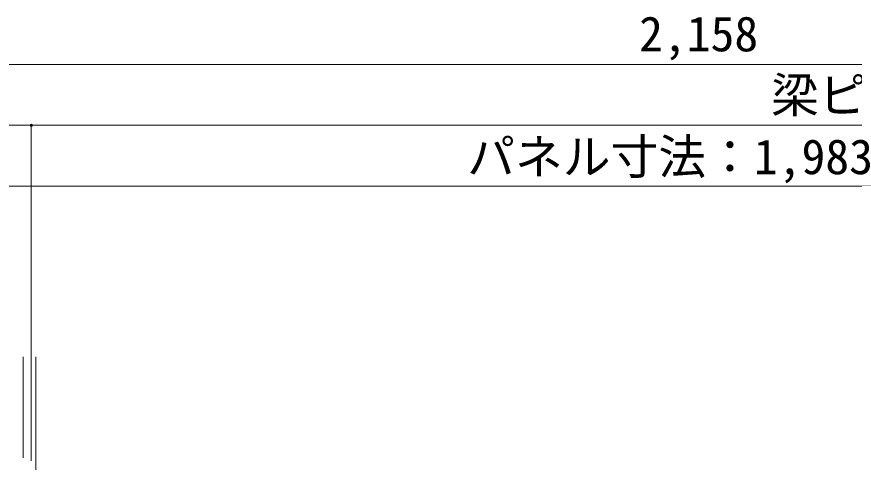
# Model space of a CAD drawing. Units: millimetres, scale not verified. Extents: x -10000 to 10000, y -6925 to 6925.
# Drawn here: x -6251 to -4183, y -3189 to -2088 of the extents above; entities that cross this region are included whole.
import ezdxf
from ezdxf.enums import TextEntityAlignment as Align

# ---------------------------------------------------------------- set-up
doc = ezdxf.new("R2010")
doc.units = ezdxf.units.MM
doc.header["$LTSCALE"] = 50
doc.linetypes.add('CHAIN1', pattern=[8, 5, -1, 1, -1])
doc.linetypes.add('DASHED2', pattern=[3, 2, -1])
for name, color, linetype, lineweight in [('1-2_1-7', 7, 'Continuous', 9), ('1-4_3-7', 7, 'Continuous', 9), ('1-7_3-E', 2, 'Continuous', 9), ('1-8_3-1', 5, 'DASHED2', 9)]:
    doc.layers.add(name, color=color, linetype=linetype, lineweight=lineweight)
doc.styles.add('ＭＳ ゴシック', font='')
doc.styles.get('ＭＳ ゴシック').set_extended_font_data('MS Gothic')

msp = doc.modelspace()

# ---------------------------------------------------------------- linework, layer by layer
at = {"layer": '1-4_3-7', "color": 3}
for p, q in [((-1081.47, -2206.06), (-8090.42, -2206.06)), ((-6215.42, -2356.06), (-1706.47, -2356.06)), ((-6215.42, -2356.06), (-6215.42, -2935.36)), ((-7674.8, -2506.06), (-1753.35, -2506.06))]:
    msp.add_line(p, q, dxfattribs=at)
msp.add_lwpolyline([(-6215.42, -2356.06), (-8090.42, -2356.06), (-8090.42, -2935.36)], dxfattribs=at)
at = {"layer": '1-4_3-7'}
for points in [[(-6219.11, -2355.36), (-6215.42, -2356.06), (-6219.17, -2355.83)], [(-6219.17, -2355.83), (-6215.42, -2356.06), (-6219.17, -2356.06)], [(-6219.17, -2356.06), (-6218.46, -2358.27), (-6219.14, -2356.53)], [(-6219.17, -2356.06), (-6218.16, -2358.63), (-6218.46, -2358.27)], [(-6215.42, -2356.06), (-6218.16, -2358.63), (-6219.17, -2356.06)], [(-6219.14, -2356.53), (-6218.71, -2357.87), (-6219.06, -2356.99)], [(-6219.14, -2356.53), (-6218.46, -2358.27), (-6218.71, -2357.87)], [(-6218.99, -2354.9), (-6215.42, -2356.06), (-6219.11, -2355.36)], [(-6219.06, -2356.99), (-6218.71, -2357.87), (-6218.91, -2357.44)], [(-6218.82, -2354.47), (-6215.42, -2356.06), (-6218.99, -2354.9)], [(-6218.59, -2354.05), (-6215.42, -2356.06), (-6218.82, -2354.47)], [(-6218.31, -2353.67), (-6215.42, -2356.06), (-6218.59, -2354.05)], [(-6217.99, -2353.33), (-6215.42, -2356.06), (-6218.31, -2353.67)], [(-6215.42, -2356.06), (-6217.81, -2358.95), (-6218.16, -2358.63)], [(-6217.63, -2353.03), (-6215.42, -2356.06), (-6217.99, -2353.33)], [(-6215.42, -2356.06), (-6217.43, -2359.23), (-6217.81, -2358.95)], [(-6217.23, -2352.78), (-6215.42, -2356.06), (-6217.63, -2353.03)], [(-6215.42, -2356.06), (-6217.02, -2359.46), (-6217.43, -2359.23)], [(-6216.8, -2352.58), (-6215.42, -2356.06), (-6217.23, -2352.78)], [(-6215.42, -2356.06), (-6216.58, -2359.63), (-6217.02, -2359.46)], [(-6216.36, -2352.43), (-6215.42, -2356.06), (-6216.8, -2352.58)], [(-6215.42, -2356.06), (-6216.13, -2359.75), (-6216.58, -2359.63)], [(-6216.36, -2352.43), (-6215.42, -2352.31), (-6215.42, -2356.06)], [(-6215.89, -2352.34), (-6215.42, -2352.31), (-6216.36, -2352.43)], [(-6215.42, -2356.06), (-6215.66, -2359.8), (-6216.13, -2359.75)], [(-6215.42, -2356.06), (-6215.42, -2359.81), (-6215.66, -2359.8)], [(-6215.42, -2352.31), (-6211.67, -2356.06), (-6215.42, -2356.06)], [(-6215.19, -2352.32), (-6211.67, -2356.06), (-6215.42, -2352.31)], [(-6215.42, -2356.06), (-6214.95, -2359.78), (-6215.42, -2359.81)], [(-6215.42, -2356.06), (-6214.49, -2359.69), (-6214.95, -2359.78)], [(-6215.42, -2356.06), (-6214.04, -2359.55), (-6214.49, -2359.69)], [(-6211.67, -2356.06), (-6214.04, -2359.55), (-6215.42, -2356.06)], [(-6214.72, -2352.38), (-6211.67, -2356.06), (-6215.19, -2352.32)], [(-6214.27, -2352.5), (-6211.67, -2356.06), (-6214.72, -2352.38)], [(-6213.83, -2352.67), (-6211.67, -2356.06), (-6214.27, -2352.5)], [(-6211.67, -2356.06), (-6213.62, -2359.35), (-6214.04, -2359.55)], [(-6213.42, -2352.9), (-6211.67, -2356.06), (-6213.83, -2352.67)], [(-6211.67, -2356.06), (-6213.22, -2359.1), (-6213.62, -2359.35)], [(-6213.03, -2353.17), (-6211.67, -2356.06), (-6213.42, -2352.9)], [(-6211.67, -2356.06), (-6212.86, -2358.8), (-6213.22, -2359.1)], [(-6212.69, -2353.5), (-6211.67, -2356.06), (-6213.03, -2353.17)], [(-6211.67, -2356.06), (-6212.54, -2358.45), (-6212.86, -2358.8)], [(-6212.39, -2353.86), (-6211.67, -2356.06), (-6212.69, -2353.5)], [(-6211.67, -2356.06), (-6212.26, -2358.07), (-6212.54, -2358.45)], [(-6212.39, -2353.86), (-6211.7, -2355.59), (-6211.67, -2356.06)], [(-6212.14, -2354.26), (-6211.7, -2355.59), (-6212.39, -2353.86)], [(-6211.67, -2356.06), (-6212.03, -2357.66), (-6212.26, -2358.07)], [(-6212.14, -2354.26), (-6211.79, -2355.13), (-6211.7, -2355.59)], [(-6211.94, -2354.68), (-6211.79, -2355.13), (-6212.14, -2354.26)], [(-6211.67, -2356.06), (-6211.86, -2357.22), (-6212.03, -2357.66)], [(-6211.67, -2356.06), (-6211.74, -2356.77), (-6211.86, -2357.22)], [(-6211.67, -2356.06), (-6211.68, -2356.3), (-6211.74, -2356.77)]]:
    msp.add_solid(points, dxfattribs=at)
at = {"layer": '1-7_3-E', "color": 3, "linetype": 'CHAIN1'}
msp.add_line((-6235.74, -2928.27), (-6235.74, -3913.89), dxfattribs=at)
at = {"layer": '1-7_3-E'}
msp.add_line((-6204.49, -2928.27), (-6204.49, -3353.34), dxfattribs=at)
at = {"layer": '1-8_3-1', "color": 3, "linetype": 'CHAIN1'}
msp.add_line((-6215.42, -2935.36), (-6215.42, -5594.48), dxfattribs=at)

# ---------------------------------------------------------------- texts
at = {"layer": '1-2_1-7', "color": 4, "style": 'ＭＳ ゴシック'}
for s, p in [('2,158', (-4714.39, -2199.13)), ('梁ピッチ：1,758', (-4388.39, -2350.54)), ('パネル寸法：1,983', (-5138.93, -2502.77))]:
    msp.add_text(s, height=86.51, dxfattribs=at).set_placement(p, align=Align.BOTTOM_LEFT)

doc.saveas('drawing.dxf')
